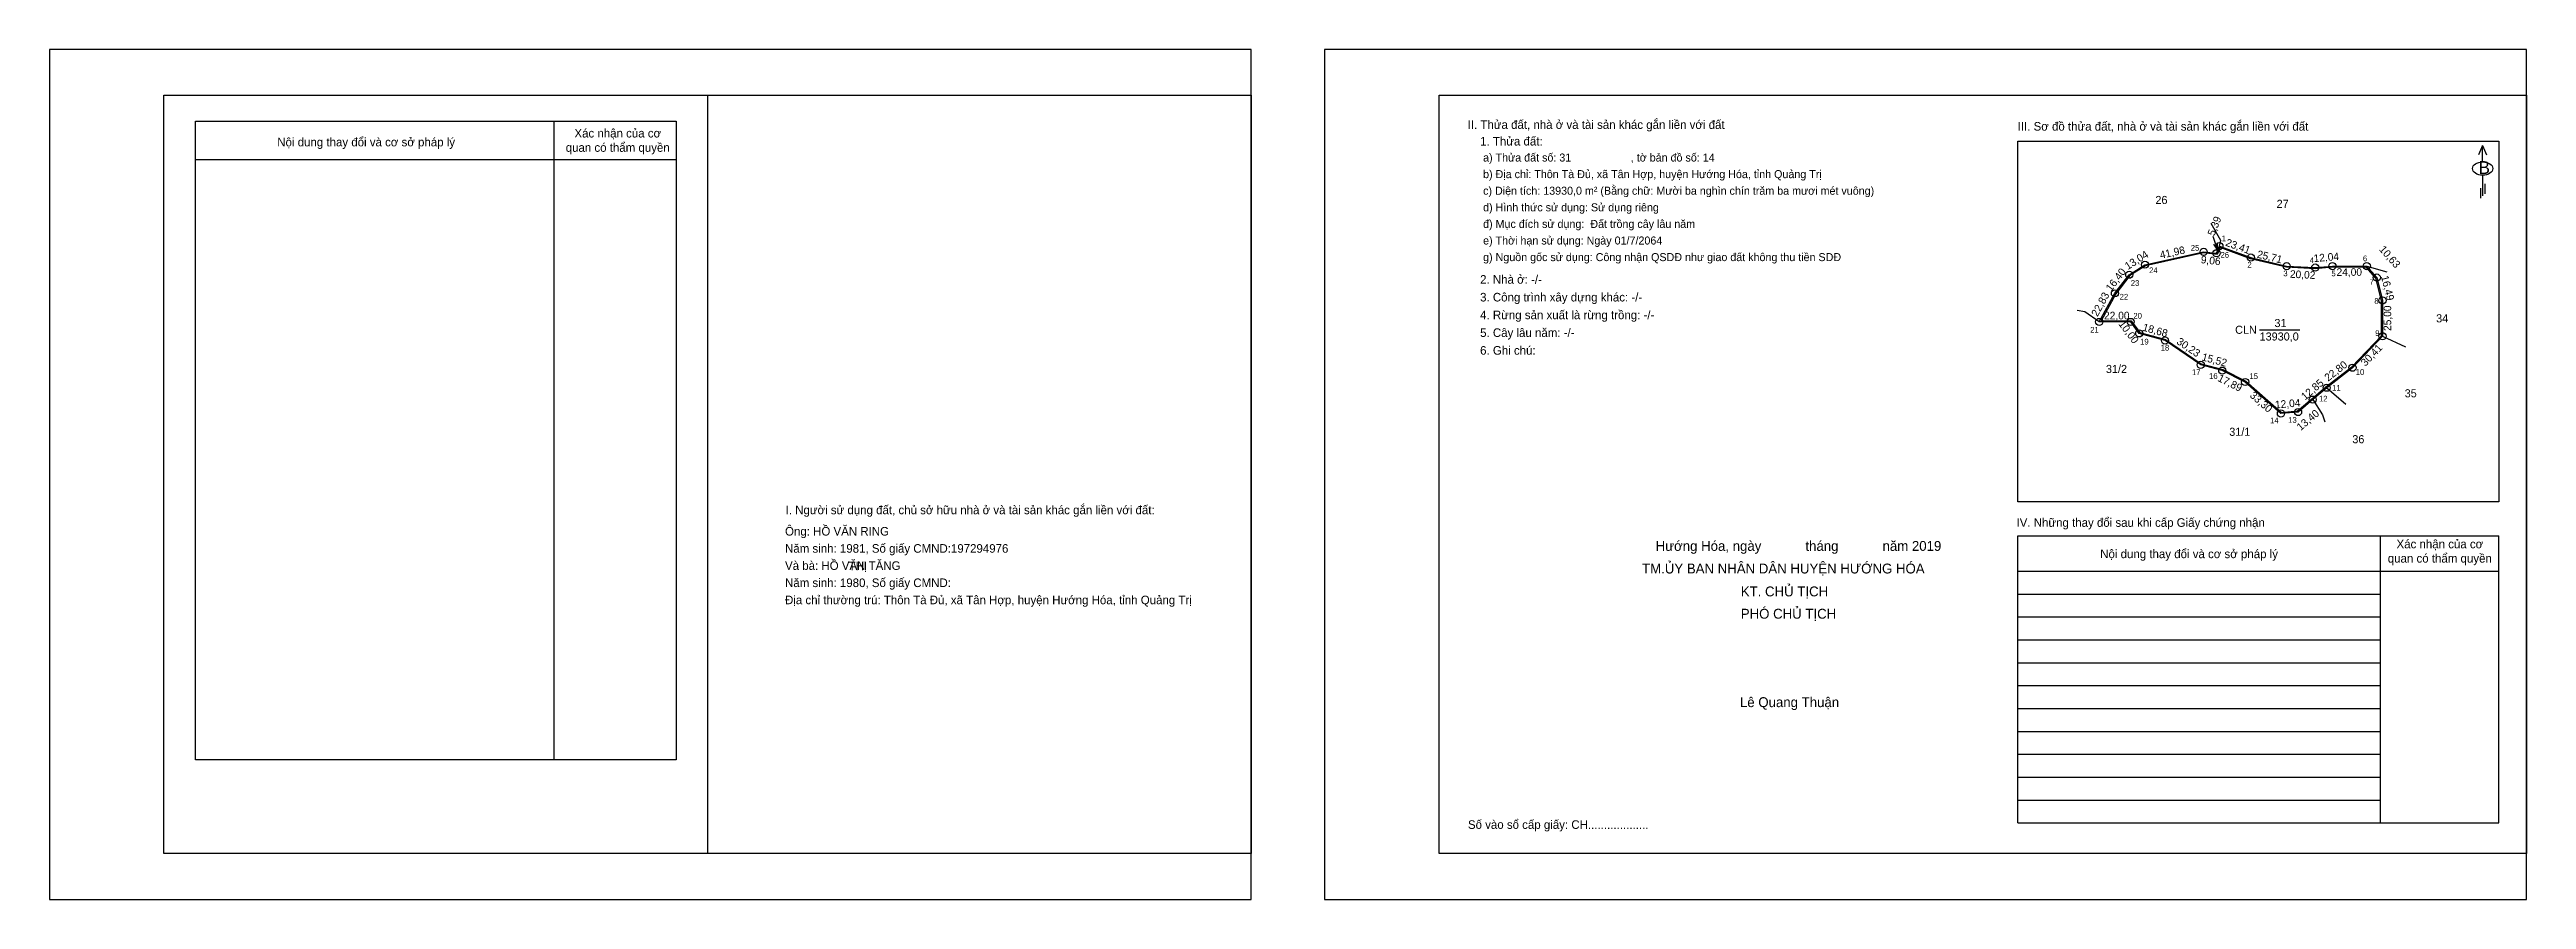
# Model space of a CAD drawing. Extents: x 551532 to 553264, y 1840309 to 1840903.
import ezdxf

# ---------------------------------------------------------------- set-up
doc = ezdxf.new("R2010")
doc.units = 0
for name, color, linetype in [('CanhThua', 7, 'Continuous'), ('ChieuDaiCanhThua', 7, 'Continuous'), ('Khung', 7, 'Continuous'), ('KhungInTrang1', 7, 'Continuous'), ('KhungInTrang2', 7, 'Continuous'), ('Level 19', 7, 'Continuous'), ('Level 2', 7, 'Continuous'), ('Level 35', 7, 'Continuous'), ('Level 5', 7, 'Continuous'), ('MocDinhThua', 7, 'Continuous'), ('NhanDiaChinhThua', 7, 'Continuous'), ('NhanTuCan', 7, 'Continuous'), ('ON', 7, 'Continuous'), ('RauThua', 7, 'Continuous'), ('SoHieuDinhThua', 7, 'Continuous'), ('Template', 7, 'Continuous'), ('ThongTin', 7, 'Continuous')]:
    doc.layers.add(name, color=color, linetype=linetype)

msp = doc.modelspace()

# ---------------------------------------------------------------- linework, layer by layer
at = {"layer": 'CanhThua'}
for p, q in [((553047, 1840761), (553049, 1840766)), ((553049, 1840766), (553071, 1840758)), ((552986, 1840746), (552997, 1840753)), ((552997, 1840753), (553038, 1840762)), ((553038, 1840762), (553047, 1840761)), ((553071, 1840758), (553096, 1840752)), ((553096, 1840752), (553116, 1840751)), ((553116, 1840751), (553128, 1840752)), ((553128, 1840752), (553152, 1840752)), ((553152, 1840752), (553159, 1840744)), ((552965, 1840713), (552976, 1840733)), ((552976, 1840733), (552986, 1840746)), ((553159, 1840744), (553163, 1840728)), ((552987, 1840713), (552965, 1840713)), ((552993, 1840705), (552987, 1840713)), ((553163, 1840728), (553163, 1840703)), ((553011, 1840700), (552993, 1840705)), ((553036, 1840683), (553011, 1840700)), ((553163, 1840703), (553142, 1840681)), ((553051, 1840679), (553036, 1840683)), ((553067, 1840671), (553051, 1840679)), ((553142, 1840681), (553124, 1840667)), ((553092, 1840649), (553067, 1840671)), ((553124, 1840667), (553114.2, 1840658.7)), ((553104, 1840650), (553092, 1840649)), ((553114.2, 1840658.7), (553104, 1840650))]:
    msp.add_line(p, q, dxfattribs=at)
at = {"layer": 'Khung'}
for p, q in [((552503.6, 1840871.4), (553263.6, 1840871.4)), ((552503.6, 1840341.4), (552503.6, 1840871.4)), ((552908.2, 1840587.2), (552908.2, 1840839.4)), ((552908.2, 1840839.4), (553244.2, 1840839.4)), ((553244.2, 1840839.4), (553244.2, 1840587.2)), ((553244.2, 1840587.2), (552908.2, 1840587.2))]:
    msp.add_line(p, q, dxfattribs=at)
msp.add_lwpolyline([(552372.4, 1840341.4), (551612.4, 1840341.4), (551612.4, 1840871.4), (552372.4, 1840871.4)], close=True, dxfattribs=at)
for points in [[(551992.4, 1840871.4), (551992.4, 1840341.4)], [(553263.6, 1840871.4), (553263.6, 1840341.4), (552503.6, 1840341.4)]]:
    msp.add_lwpolyline(points, dxfattribs=at)
at = {"layer": 'KhungInTrang1'}
msp.add_lwpolyline([(551532.4, 1840903.4), (551532.4, 1840309.4), (552372.4, 1840309.4), (552372.4, 1840903.4)], close=True, dxfattribs=at)
at = {"layer": 'KhungInTrang2'}
msp.add_lwpolyline([(552423.6, 1840903.4), (552423.6, 1840309.4), (553263.6, 1840309.4), (553263.6, 1840903.4)], close=True, dxfattribs=at)
at = {"layer": 'Level 2'}
msp.add_lwpolyline([(553162.2, 1840703.3), (553162.2, 1840727.9), (553158.3, 1840743.6), (553151.6, 1840751.2), (553128, 1840751.2), (553116, 1840750.2), (553095.9, 1840751.2), (553070.8, 1840757.2), (553049.5, 1840765), (553047.5, 1840760.1), (553038, 1840761.2), (552997.3, 1840752.2), (552986.5, 1840745.4), (552976.7, 1840732.6), (552966.4, 1840713.8), (552987.4, 1840713.8), (552993.5, 1840705.7), (553011.3, 1840700.7), (553036.3, 1840683.7), (553051.3, 1840679.8), (553067.5, 1840671.7), (553092.3, 1840649.8), (553103.7, 1840650.8), (553113.7, 1840659.3), (553123.5, 1840667.6), (553141.5, 1840681.6)], close=True, dxfattribs=at)
at = {"layer": 'Level 35'}
for q in [(553044.7, 1840772.8), (553045.1, 1840767.4), (553047.6, 1840768.2)]:
    msp.add_line((553047.8, 1840763.2), q, dxfattribs=at)
at = {"layer": 'MocDinhThua'}
for centre in [(553038, 1840762), (553049, 1840766), (552986, 1840746), (552997, 1840753), (553047, 1840761), (553071, 1840758), (553096, 1840752), (553116, 1840751), (553128, 1840752), (553152, 1840752), (553159, 1840744), (552976, 1840733), (553163, 1840728), (552965, 1840713), (552987, 1840713), (552993, 1840705), (553011, 1840700), (553163, 1840703), (553036, 1840683), (553051, 1840679), (553142, 1840681), (553067, 1840671), (553114.2, 1840658.7), (553124, 1840667), (553092, 1840649), (553104, 1840650)]:
    msp.add_circle(centre, 2.5, dxfattribs=at)
at = {"layer": 'NhanDiaChinhThua'}
msp.add_line((553077.1, 1840707.5), (553105.3, 1840707.5), dxfattribs=at)
at = {"layer": 'ON'}
for p, q in [((551634.4, 1840853.4), (551970.4, 1840853.4)), ((551634.4, 1840406.9), (551634.4, 1840853.4)), ((551970.4, 1840853.4), (551970.4, 1840406.9)), ((551634.4, 1840826.6), (551970.4, 1840826.6)), ((552908.2, 1840563.5), (553244.2, 1840563.5)), ((553161.3, 1840563.5), (553161.3, 1840362.9)), ((552908.2, 1840538.8), (553244.2, 1840538.8)), ((552908.2, 1840522.8), (553161.3, 1840522.8)), ((552908.2, 1840506.8), (553161.3, 1840506.8)), ((552908.2, 1840490.8), (553161.3, 1840490.8)), ((552908.2, 1840474.8), (553161.3, 1840474.8)), ((552908.2, 1840458.8), (553161.3, 1840458.8)), ((552908.2, 1840442.8), (553161.3, 1840442.8)), ((552908.2, 1840426.8), (553161.3, 1840426.8)), ((552908.2, 1840410.8), (553161.3, 1840410.8)), ((552908.2, 1840394.8), (553161.3, 1840394.8)), ((552908.2, 1840378.8), (553161.3, 1840378.8))]:
    msp.add_line(p, q, dxfattribs=at)
for points in [[(551885, 1840853.4), (551885, 1840406.9)], [(552908.2, 1840362.9), (552908.2, 1840563.5)], [(553244.2, 1840362.9), (553244.2, 1840563.5)], [(551970.4, 1840406.9), (551634.4, 1840406.9)]]:
    msp.add_lwpolyline(points, dxfattribs=at)
at = {"layer": 'RauThua'}
for p, q in [((553050, 1840770), (553043.3, 1840781.8)), ((553049, 1840766), (553050, 1840770)), ((553152, 1840752), (553166, 1840748)), ((553152, 1840752), (553166, 1840748)), ((552955, 1840720), (552949.6, 1840720.9)), ((552965, 1840713), (552955, 1840720)), ((553163, 1840703), (553179, 1840695.5)), ((553124, 1840667), (553137.4, 1840655.5)), ((553114.2, 1840658.7), (553121, 1840648)), ((553121, 1840648), (553122.6, 1840643.2))]:
    msp.add_line(p, q, dxfattribs=at)
at = {"layer": 'Template'}
for p, q in [((553232.9, 1840836.2), (553230, 1840829.8)), ((553232.9, 1840824.9), (553232.9, 1840836.2)), ((553232.9, 1840836.2), (553235.8, 1840829.8)), ((553231.5, 1840806.6), (553231.5, 1840799.6)), ((553233, 1840815.5), (553233, 1840801.2)), ((553234.6, 1840809.5), (553234.6, 1840802.6)), ((552908.2, 1840362.9), (553244.2, 1840362.9))]:
    msp.add_line(p, q, dxfattribs=at)
msp.add_ellipse((553233, 1840820.2), major_axis=(7.11, 0), ratio=0.655849, dxfattribs=at)

# ---------------------------------------------------------------- texts
at = {"layer": 'ChieuDaiCanhThua'}
for s, rotation, p in [('5,39', 68.1986, (553045.4, 1840772.6)), ('41,98', 12.3808, (553008, 1840757.1)), ('23,41', 340.0169, (553052.8, 1840766.4)), ('10,63', 311.1859, (553160.3, 1840763.5)), ('16,40', 52.4314, (552973.3, 1840733.9)), ('13,04', 32.4712, (552985, 1840749.2)), ('9,06', 353.6598, (553035.8, 1840754.1)), ('25,71', 346.5043, (553074.9, 1840758)), ('20,02', 357.1376, (553098.2, 1840743.9)), ('12,04', 4.7636, (553115.1, 1840754.8)), ('22,83', 61.1892, (552963.8, 1840716.3)), ('16,49', 284.0362, (553161.9, 1840744.7)), ('10,00', 306.8699, (552978.2, 1840711.5)), ('25,00', 90, (553169.1, 1840706.7)), ('18,68', 344.4759, (552994.9, 1840707)), ('30,23', 325.7843, (553018.6, 1840698.1)), ('30,41', 46.3322, (553151.1, 1840681.6)), ('15,52', 345.0686, (553036.3, 1840686.2)), ('22,80', 37.875, (553125, 1840671.2)), ('17,89', 333.4349, (553047.3, 1840672)), ('33,30', 318.6522, (553069.8, 1840661)), ('12,85', 40.3594, (553108.9, 1840658)), ('12,04', 4.7636, (553088.1, 1840652.5)), ('13,40', 40.3694, (553105.8, 1840636.7))]:
    msp.add_text(s, height=5.31, rotation=rotation, dxfattribs=at).set_placement(p)
for s, p in [('24,00', (553130.9, 1840745.2)), ('22,00', (552968.4, 1840714.8))]:
    msp.add_text(s, height=5.31, dxfattribs=at).set_placement(p)
at = {"layer": 'Level 19'}
for s, p in [('31/2', (552969.7, 1840677.3)), ('31/1', (553055.9, 1840633.4))]:
    msp.add_text(s, height=5.66, dxfattribs=at).set_placement(p)
at = {"layer": 'Level 5'}
msp.add_text('THỊ', height=6, dxfattribs=at).set_placement((552090.9, 1840539.5))
at = {"layer": 'NhanDiaChinhThua'}
for s, p in [('31', (553087.5, 1840709.4)), ('CLN', (553060, 1840704.7)), ('13930,0', (553077.1, 1840700))]:
    msp.add_text(s, height=5.66, dxfattribs=at).set_placement(p)
at = {"layer": 'NhanTuCan'}
for s, p in [('26', (553004.3, 1840795.4)), ('27', (553089, 1840792.7)), ('34', (553200.5, 1840712.7)), ('35', (553178.5, 1840660.3)), ('36', (553141.9, 1840628.2))]:
    msp.add_text(s, height=5.66, dxfattribs=at).set_placement(p)
at = {"layer": 'ON'}
for s, height, p in [('Nội dung thay đổi và cơ sở pháp lý', 6, (551691.6, 1840835.7)), ('quan có thẩm quyền', 6, (551893.2, 1840831.9)), ('Xác nhận của cơ ', 6, (551899.3, 1840841.9)), ('I. Người sử dụng đất, chủ sở hữu nhà ở và tài sản khác gắn liền với đất:', 6, (552046.9, 1840578.6)), ('IV. Những thay đổi sau khi cấp Giấy chứng nhận', 6, (552907.2, 1840569.8)), ('Xác nhận của cơ ', 6, (553172.8, 1840554.8)), ('Nội dung thay đổi và cơ sở pháp lý', 6, (552965.7, 1840547.9)), ('quan có thẩm quyền', 6, (553166.7, 1840544.8)), ('Lê Quang Thuận', 6.907, (552713.9, 1840443.8))]:
    msp.add_text(s, height=height, dxfattribs=at).set_placement(p)
at = {"layer": 'SoHieuDinhThua'}
for s, p in [('25', (553029, 1840762.8)), ('1', (553050.6, 1840769.4)), ('24', (552999.9, 1840747.1)), ('26', (553049.8, 1840757.9)), ('2', (553068.6, 1840751)), ('3', (553093.7, 1840744.9)), ('4', (553112.1, 1840754.1)), ('5', (553127.3, 1840744.9)), ('6', (553149.3, 1840755.4)), ('22', (552979.3, 1840728.6)), ('23', (552987.1, 1840738.2)), ('7', (553154, 1840739.1)), ('8', (553157.3, 1840725.7)), ('20', (552988.9, 1840715.3)), ('21', (552958.7, 1840705.5)), ('19', (552993.6, 1840697.2)), ('18', (553008, 1840693)), ('9', (553157.9, 1840703.2)), ('17', (553029.8, 1840675.8)), ('16', (553041.8, 1840673.2)), ('15', (553070, 1840673.1)), ('10', (553144.3, 1840676)), ('12', (553118.6, 1840657.4)), ('11', (553127.8, 1840664.9)), ('14', (553084.5, 1840642.2)), ('13', (553097.1, 1840642.5))]:
    msp.add_text(s, height=4, dxfattribs=at).set_placement(p)
at = {"layer": 'Template'}
for s, height, p in [('II. Thửa đất, nhà ở và tài sản khác gắn liền với đất', 6, (552523.6, 1840847.9)), ('III. Sơ đồ thửa đất, nhà ở và tài sản khác gắn liền với đất', 6, (552908, 1840846.7)), ('B', 9, (553230.1, 1840816.4)), ('Hướng Hóa, ngày            tháng            năm 2019', 6.907, (552655, 1840553)), ('TM.ỦY BAN NHÂN DÂN HUYỆN HƯỚNG HÓA', 6.907, (552645.5, 1840537.2)), ('KT. CHỦ TỊCH', 6.907, (552714.5, 1840521.2)), ('PHÓ CHỦ TỊCH', 6.907, (552714.5, 1840505.6)), ('Số vào sổ cấp giấy: CH...................', 6, (552523.8, 1840358.7))]:
    msp.add_text(s, height=height, dxfattribs=at).set_placement(p)
at = {"layer": 'ThongTin'}
for s, height, p in [('1. Thửa đất: ', 6, (552532.3, 1840836.3)), (' a) Thửa đất số: 31                    , tờ bản đồ số: 14', 5.6, (552532.3, 1840825.1)), (' b) Địa chỉ: Thôn Tà Đủ, xã Tân Hợp, huyện Hướng Hóa, tỉnh Quảng Trị', 5.6, (552532.3, 1840813.5)), (' c) Diện tích: 13930,0 m² (Bằng chữ: Mười ba nghìn chín trăm ba mươi mét vuông)', 5.6, (552532.3, 1840801.9)), (' d) Hình thức sử dụng: Sử dụng riêng', 5.6, (552532.3, 1840790.3)), (' đ) Mục đích sử dụng:  Đất trồng cây lâu năm', 5.6, (552532.3, 1840778.7)), (' e) Thời hạn sử dụng: Ngày 01/7/2064', 5.6, (552532.3, 1840767.1)), (' g) Nguồn gốc sử dụng: Công nhận QSDĐ như giao đất không thu tiền SDĐ', 5.6, (552532.3, 1840755.5)), ('3. Công trình xây dựng khác: -/-', 6, (552532.3, 1840727.3)), ('2. Nhà ở: -/-', 6, (552532.3, 1840739.7)), ('4. Rừng sản xuất là rừng trồng: -/-', 6, (552532.3, 1840714.9)), ('5. Cây lâu năm: -/-', 6, (552532.3, 1840702.5)), ('6. Ghi chú:', 6, (552532.3, 1840690.1)), ('Ông: HỒ VĂN RING', 6, (552046.5, 1840563.7)), ('Năm sinh: 1981, Số giấy CMND:197294976', 6, (552046.5, 1840551.7)), ('Và bà: HỒ VĂN TĂNG', 6, (552046.5, 1840539.7)), ('Địa chỉ thường trú: Thôn Tà Đủ, xã Tân Hợp, huyện Hướng Hóa, tỉnh Quảng Trị', 6, (552046.5, 1840515.7)), ('Năm sinh: 1980, Số giấy CMND:', 6, (552046.5, 1840527.7))]:
    msp.add_text(s, height=height, dxfattribs=at).set_placement(p)

doc.saveas('drawing.dxf')
